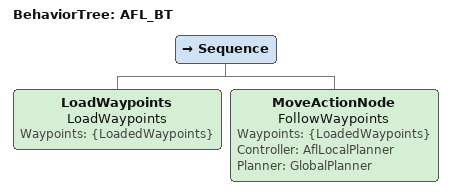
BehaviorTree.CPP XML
<root main_tree_to_execute = "AFL_BT">
  <BehaviorTree ID="AFL_BT">
    <Sequence>
      <LoadWaypoints
        name="LoadWaypoints"
        Waypoints="{LoadedWaypoints}"/>
      <MoveActionNode
        name="FollowWaypoints"
        Waypoints="{LoadedWaypoints}"
        Controller="AflLocalPlanner"
        Planner="GlobalPlanner"/>
    </Sequence>
  </BehaviorTree>
</root>
